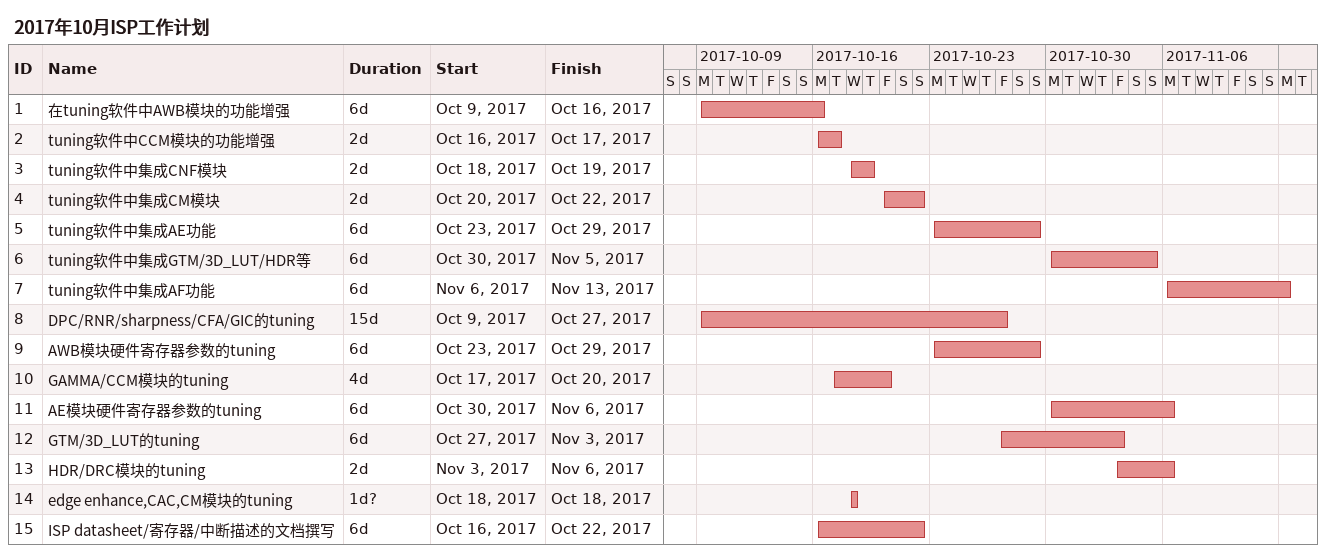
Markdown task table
2017年10月ISP工作计划

| ID | Task | Duration | Start | Finish |
|---|---|---|---|---|
| 1 | 在tuning软件中AWB模块的功能增强 | 6d | 2017-10-09 | 2017-10-16 |
| 2 | tuning软件中CCM模块的功能增强 | 2d | 2017-10-16 | 2017-10-17 |
| 3 | tuning软件中集成CNF模块 | 2d | 2017-10-18 | 2017-10-19 |
| 4 | tuning软件中集成CM模块 | 2d | 2017-10-20 | 2017-10-22 |
| 5 | tuning软件中集成AE功能 | 6d | 2017-10-23 | 2017-10-29 |
| 6 | tuning软件中集成GTM/3D_LUT/HDR等 | 6d | 2017-10-30 | 2017-11-05 |
| 7 | tuning软件中集成AF功能 | 6d | 2017-11-06 | 2017-11-13 |
| 8 | DPC/RNR/sharpness/CFA/GIC的tuning | 15d | 2017-10-09 | 2017-10-27 |
| 9 | AWB模块硬件寄存器参数的tuning | 6d | 2017-10-23 | 2017-10-29 |
| 10 | GAMMA/CCM模块的tuning | 4d | 2017-10-17 | 2017-10-20 |
| 11 | AE模块硬件寄存器参数的tuning | 6d | 2017-10-30 | 2017-11-06 |
| 12 | GTM/3D_LUT的tuning | 6d | 2017-10-27 | 2017-11-03 |
| 13 | HDR/DRC模块的tuning | 2d | 2017-11-03 | 2017-11-06 |
| 14 | edge enhance,CAC,CM模块的tuning | 1d? | 2017-10-18 | 2017-10-18 |
| 15 | ISP datasheet/寄存器/中断描述的文档撰写 | 6d | 2017-10-16 | 2017-10-22 |
